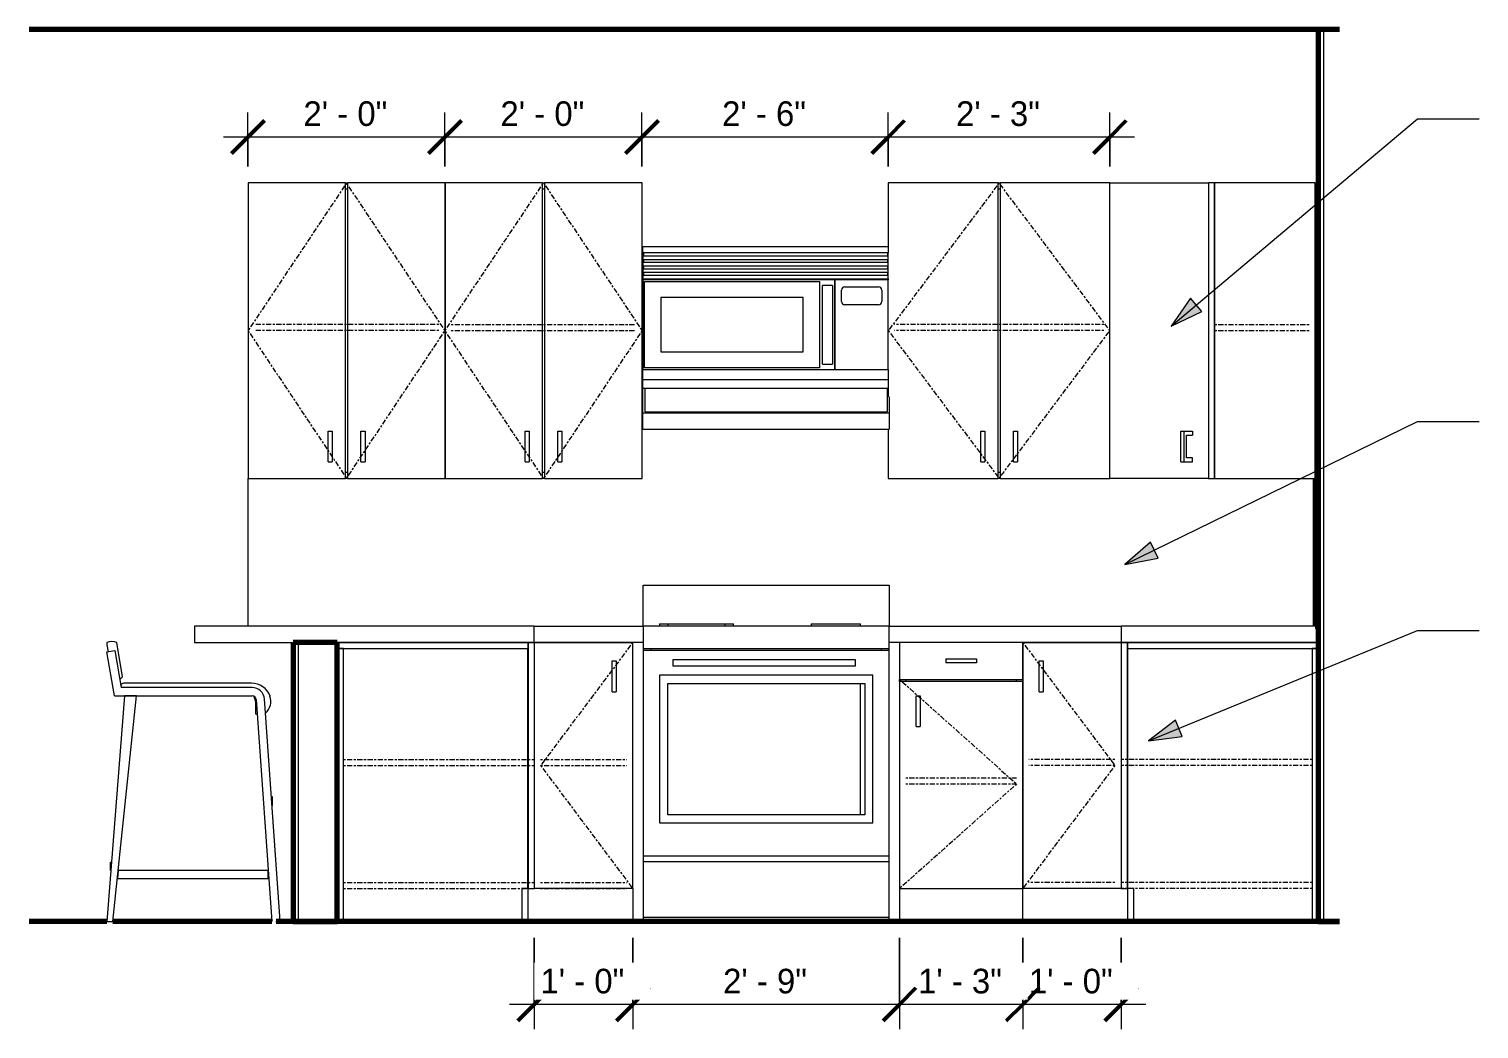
# Model space of a CAD drawing. Header units: inches. Extents: x -3861 to -1440, y -29 to 12117.
# Drawn here: x -3048.5 to -2871.9, y -13.1 to 108.8 of the extents above; entities that cross this region are included whole.
import ezdxf

# ---------------------------------------------------------------- set-up
doc = ezdxf.new("R2010")
doc.units = ezdxf.units.IN
doc.header["$MEASUREMENT"] = 0
doc.linetypes.add('Center', pattern=[1.25, 0.25, -0.1875, 0.625, -0.1875])
for name, color, linetype, lineweight in [('0-6', 130, 'Continuous', 5), ('A-ANNO-DIMS', 211, 'Continuous', 9), ('A-ANNO-DIMS-32', 211, 'Continuous', 9), ('A-FLOR-2', 7, 'Continuous', 70), ('A-WALL', 113, 'Continuous', 18), ('A-WALL-2', 250, 'Continuous', 18), ('A-WALL-3', 113, 'Continuous', 70), ('A-WALL-4', 113, 'Continuous', 9), ('G-ANNO-TEXT', 231, 'Continuous', 9), ('I-FURN', 30, 'Continuous', 9), ('I-WALL-1', 7, 'Continuous', 70), ('Q-CASE', 31, 'Continuous', 9), ('Q-CASE-2', 31, 'Center', 9), ('Q-SPCQ', 91, 'Continuous', 9)]:
    doc.layers.add(name, color=color, linetype=linetype, lineweight=lineweight)
doc.styles.add('Century Gothic', font='ufonts.com_century-gothic.ttf', dxfattribs={"height": 3})
doc.dimstyles.new('OD_1__HACK_1', dxfattribs={"dimscale": 12, "dimtxt": 3.132505, "dimasz": 0.333333, "dimexe": 0.25, "dimexo": 0.166667, "dimgap": 0.041667, "dimtad": 1, "dimdec": 0, "dimzin": 3, "dimdsep": 46, "dimlunit": 4, "dimtxsty": 'Century Gothic', "dimblk1": 'OBLIQUE', "dimblk2": 'OBLIQUE', "dimsah": 1, "dimcen": 0.09, "dimdle": 0.25, "dimazin": 0, "dimtfac": 1, "dimtdec": 4, "dimtix": 1, "dimtmove": 0, "dimatfit": 3, "dimfxl": 1, "dimtvp": 1, "dimtfill": 1, "dimfrac": 2, "dimtolj": 1, "dimtzin": 0, "dimarcsym": 2})

# ---------------------------------------------------------------- blocks, each defined once
blk = doc.blocks.new('CTR - 1st Phase - Shell_rvt-4-1ST FLOOR - 1BD C - ADA TYPE B - KITCHEN BACK WALL')
at = {"layer": 'A-FLOR-2'}
for p, q in [((-3644.35, 108.75), (-3484.72, 108.75)), ((-3634.89, 0), (-3644.35, 0)), ((-3614.76, 0), (-3634.14, 0)), ((-3484.72, 0), (-3614.25, 0))]:
    blk.add_line(p, q, dxfattribs=at)
blk = doc.blocks.new('CTR - 1st Phase - Common Walls_rvt-3-1ST FLOOR - 1BD C - ADA TYPE B - KITCHEN BACK WALL')
at = {"layer": 'A-WALL-2'}
blk.add_line((-3486.67, 108.76), (-3486.67, 0), dxfattribs=at)
at = {"layer": 'I-WALL-1'}
for p, q in [((-3487.3, 108.76), (-3487.3, 0)), ((-3487.3, 0), (-3484.72, 0))]:
    blk.add_line(p, q, dxfattribs=at)
blk = doc.blocks.new('Bar_Stool_6722_1_ - Bar_Stool_6722_1_-1229311-1ST FLOOR - 1BD C - ADA TYPE B - KITCHEN BACK WALL')
at = {"layer": 'I-FURN'}
for p, q in [((-3634.89, 33.98), (-3634.89, 33.73)), ((-3634.89, 33.73), (-3634.73, 32.86)), ((-3632.98, 29.79), (-3633.65, 33.98)), ((-3634.89, 32.84), (-3633.9, 33.01)), ((-3633.95, 27.5), (-3634.89, 32.84)), ((-3633.9, 33.01), (-3633.11, 28.5)), ((-3633.3, 29.59), (-3633.15, 29.62)), ((-3632.85, 29.04), (-3633.16, 28.86)), ((-3633.16, 28.86), (-3633.14, 28.71)), ((-3633.15, 29.62), (-3632.98, 29.79)), ((-3617.17, 28.5), (-3633.11, 28.5)), ((-3617.25, 29.04), (-3632.85, 29.04)), ((-3632.71, 27.5), (-3634.89, 0)), ((-3634.14, 0), (-3631.25, 27.5)), ((-3633.95, 27.5), (-3617.17, 27.5)), ((-3631.25, 27.5), (-3632.71, 27.5)), ((-3616.95, 27.41), (-3616.76, 26.82)), ((-3616.76, 26.82), (-3616.76, 25.32)), ((-3616.67, 27.04), (-3614.76, 0)), ((-3613.76, 0.04), (-3615.67, 27.11)), ((-3616.76, 25.32), (-3616.55, 25.29)), ((-3614.83, 15.22), (-3614.75, 15.22)), ((-3614.75, 15.22), (-3614.75, 14.11)), ((-3634.43, 6.22), (-3634.43, 7.22)), ((-3634.43, 7.22), (-3634.32, 7.22)), ((-3634.4, 6.22), (-3634.43, 6.22)), ((-3633.48, 6.22), (-3633.59, 5.22)), ((-3615.2, 6.22), (-3633.48, 6.22)), ((-3615.2, 5.22), (-3615.2, 6.22)), ((-3633.59, 5.22), (-3615.2, 5.22)), ((-3634.89, 0), (-3634.14, 0)), ((-3614.3, 0), (-3613.76, 0.04))]:
    blk.add_line(p, q, dxfattribs=at)
for centre, radius, start, end in [((-3634.27, 32.61), 1.51, 65.6531, 114.3469), ((-3617.25, 26.64), 2.4, 20, 90), ((-3617.17, 27), 1.5, 4.0543, 90), ((-3617.17, 27), 0.5, 4.0543, 90), ((-3616.76, 26.82), 1.87, 310.3241, 20)]:
    blk.add_arc(centre, radius, start, end, dxfattribs=at)
blk = doc.blocks.new('300 Series Wall Hung Cabinet_302 - 27_ X 36_-2605031-1ST FLOOR - 1BD C - ADA TYPE B - KITCHEN BACK WALL')
at = {"layer": 'Q-CASE'}
for p, q in [((-3499.92, 90), (-3500.67, 90)), ((-3500.67, 90), (-3500.67, 54)), ((-3499.92, 54), (-3499.92, 90)), ((-3499.92, 90), (-3499.92, 54)), ((-3487.67, 90), (-3499.92, 90)), ((-3487.67, 54), (-3487.67, 90)), ((-3500.67, 54), (-3499.92, 54)), ((-3499.92, 54), (-3487.67, 54))]:
    blk.add_line(p, q, dxfattribs=at)
at = {"layer": 'Q-CASE-2'}
for p, q in [((-3499.92, 72.75), (-3488.42, 72.75)), ((-3499.92, 72), (-3488.42, 72))]:
    blk.add_line(p, q, dxfattribs=at)
blk = doc.blocks.new('30quot_MicrowaveVent_11166 - 70cm miele oven-2322118-1ST FLOOR - 1BD C - ADA TYPE B - KITCHEN BACK WALL')
at = {"layer": 'Q-CASE'}
for p, q in [((-3569.56, 81.47), (-3569.56, 82.26)), ((-3569.56, 82.26), (-3539.67, 82.26)), ((-3569.44, 81.47), (-3569.56, 81.47)), ((-3569.56, 81.47), (-3569.56, 78.32)), ((-3569.44, 81.08), (-3569.44, 81.47)), ((-3539.79, 81.47), (-3569.44, 81.47)), ((-3539.67, 81.47), (-3539.79, 81.47)), ((-3539.79, 81.47), (-3539.79, 81.08)), ((-3539.67, 82.26), (-3539.67, 81.47)), ((-3539.67, 78.32), (-3539.67, 81.47)), ((-3539.79, 81.08), (-3569.44, 81.08)), ((-3569.44, 80.29), (-3569.44, 80.69)), ((-3569.44, 80.69), (-3539.79, 80.69)), ((-3539.79, 80.29), (-3569.44, 80.29)), ((-3569.44, 79.5), (-3569.44, 79.9)), ((-3569.44, 79.9), (-3539.79, 79.9)), ((-3539.79, 79.5), (-3569.44, 79.5)), ((-3539.79, 80.69), (-3539.79, 80.29)), ((-3539.79, 79.9), (-3539.79, 79.5)), ((-3569.56, 78.32), (-3539.67, 78.32)), ((-3569.56, 78.2), (-3569.56, 78.32)), ((-3546.17, 78.2), (-3569.56, 78.2)), ((-3569.56, 78.2), (-3569.56, 67.26)), ((-3569.44, 78.72), (-3569.44, 79.11)), ((-3569.44, 79.11), (-3539.79, 79.11)), ((-3539.79, 78.72), (-3569.44, 78.72)), ((-3569.36, 67.46), (-3569.36, 78.01)), ((-3569.36, 78.01), (-3548.06, 78.01)), ((-3548.06, 78.01), (-3548.06, 67.46)), ((-3546.17, 67.26), (-3546.17, 78.2)), ((-3539.67, 78.2), (-3546.17, 78.2)), ((-3546.17, 78.2), (-3546.17, 67.26)), ((-3539.79, 79.11), (-3539.79, 78.72)), ((-3539.67, 78.32), (-3539.67, 78.2)), ((-3539.67, 67.26), (-3539.67, 78.2)), ((-3550.03, 76.04), (-3567.39, 76.04)), ((-3567.39, 76.04), (-3567.39, 69.43)), ((-3550.03, 76.04), (-3567.39, 76.04)), ((-3567.39, 76.04), (-3567.39, 69.43)), ((-3550.03, 69.43), (-3550.03, 76.04)), ((-3550.03, 69.43), (-3550.03, 76.04)), ((-3547.67, 67.91), (-3547.67, 77.51)), ((-3546.47, 77.51), (-3547.67, 77.51)), ((-3546.47, 77.51), (-3546.47, 67.91)), ((-3545.38, 75.55), (-3545.38, 76.93)), ((-3544.99, 77.32), (-3540.85, 77.32)), ((-3540.46, 76.93), (-3540.46, 75.55)), ((-3540.85, 75.15), (-3544.99, 75.15)), ((-3567.39, 69.43), (-3550.03, 69.43)), ((-3567.39, 69.43), (-3550.03, 69.43)), ((-3569.56, 67.26), (-3546.17, 67.26)), ((-3569.56, 66), (-3569.56, 67.26)), ((-3548.06, 67.46), (-3569.36, 67.46)), ((-3547.67, 67.91), (-3546.47, 67.91)), ((-3546.17, 67.26), (-3539.67, 67.26)), ((-3539.67, 67.26), (-3539.67, 66.15)), ((-3539.67, 66), (-3569.56, 66))]:
    blk.add_line(p, q, dxfattribs=at)
for centre, start, end in [((-3544.99, 76.93), 90, 180), ((-3540.85, 76.93), 0, 90), ((-3544.99, 75.55), 180, 270), ((-3540.85, 75.55), 270, 0)]:
    blk.add_arc(centre, 0.394, start, end, dxfattribs=at)
blk = doc.blocks.new('Single Door 1 Drawer 211 - 211 Base Cabinet Single Door1 Drawer 15_-2709781-1ST FLOOR - 1BD C - ADA TYPE B - KITCHEN BACK WALL')
at = {"layer": 'Q-CASE'}
for p, q in [((-3538.3, 34), (-3538.3, 29.5)), ((-3523.3, 34), (-3538.3, 34)), ((-3523.3, 29.5), (-3523.3, 34)), ((-3532.67, 32), (-3528.92, 32)), ((-3532.67, 32), (-3532.67, 31.5)), ((-3528.92, 32), (-3528.92, 31.5)), ((-3528.92, 31.5), (-3532.67, 31.5)), ((-3538.3, 29.5), (-3523.3, 29.5)), ((-3538.3, 29.25), (-3538.3, 29.5)), ((-3538.3, 29.25), (-3538.3, 4)), ((-3523.3, 29.25), (-3538.3, 29.25)), ((-3537.55, 29.5), (-3537.55, 29.25)), ((-3524.05, 29.25), (-3524.05, 29.5)), ((-3523.3, 4), (-3523.3, 29.25)), ((-3536.29, 27.5), (-3535.8, 27.5)), ((-3536.29, 23.75), (-3536.29, 27.5)), ((-3535.8, 27.5), (-3535.8, 23.75)), ((-3536.29, 23.75), (-3535.8, 23.75)), ((-3538.3, 4), (-3523.3, 4)), ((-3538.3, 4), (-3538.3, 0))]:
    blk.add_line(p, q, dxfattribs=at)
at = {"layer": 'Q-CASE-2'}
for p, q in [((-3538.3, 29.5), (-3524.05, 16.75)), ((-3524.05, 16.75), (-3538.3, 4)), ((-3537.55, 17.5), (-3524.05, 17.5)), ((-3537.55, 16.75), (-3524.05, 16.75))]:
    blk.add_line(p, q, dxfattribs=at)
blk = doc.blocks.new('300 Series Wall Hung Cabinet_302 - 27_ X 36_-V9-1ST FLOOR - 1BD C - ADA TYPE B - KITCHEN BACK WALL')
at = {"layer": 'Q-CASE'}
for p, q in [((-3526.3, 90), (-3539.67, 90)), ((-3539.67, 90), (-3539.67, 82.26)), ((-3526.3, 54), (-3526.3, 90)), ((-3526.3, 90), (-3526.05, 90)), ((-3526.05, 89.25), (-3526.3, 89.25)), ((-3512.67, 90), (-3526.05, 90)), ((-3526.05, 90), (-3526.05, 54)), ((-3512.67, 54), (-3512.67, 90)), ((-3539.67, 66.15), (-3539.67, 63.94)), ((-3539.67, 60), (-3539.67, 54)), ((-3528.41, 59.75), (-3527.92, 59.75)), ((-3528.41, 56), (-3528.41, 59.75)), ((-3527.92, 59.75), (-3527.92, 56)), ((-3524.41, 59.75), (-3523.92, 59.75)), ((-3524.41, 56), (-3524.41, 59.75)), ((-3523.92, 59.75), (-3523.92, 56)), ((-3528.41, 56), (-3527.92, 56)), ((-3524.41, 56), (-3523.92, 56)), ((-3539.67, 54), (-3526.3, 54)), ((-3526.3, 54.75), (-3526.05, 54.75)), ((-3526.05, 54), (-3526.3, 54)), ((-3526.05, 54), (-3512.67, 54))]:
    blk.add_line(p, q, dxfattribs=at)
at = {"layer": 'Q-CASE-2'}
for p, q in [((-3526.17, 90), (-3539.67, 72)), ((-3512.67, 72), (-3526.17, 90)), ((-3513.42, 72.75), (-3538.92, 72.75)), ((-3539.67, 72), (-3526.17, 54)), ((-3513.42, 72), (-3538.92, 72)), ((-3526.17, 54), (-3512.67, 72))]:
    blk.add_line(p, q, dxfattribs=at)
blk = doc.blocks.new('300 Series Wall Hung Cabinet_302 - 24_ X 36_-2573584-1ST FLOOR - 1BD C - ADA TYPE B - KITCHEN BACK WALL')
at = {"layer": 'Q-CASE'}
for p, q in [((-3593.67, 90), (-3593.67, 54)), ((-3581.8, 90), (-3593.67, 90)), ((-3581.8, 54), (-3581.8, 90)), ((-3581.8, 90), (-3581.55, 90)), ((-3581.55, 89.25), (-3581.8, 89.25)), ((-3581.55, 90), (-3581.55, 54)), ((-3569.67, 90), (-3581.55, 90)), ((-3569.67, 54), (-3569.67, 90)), ((-3583.92, 59.75), (-3583.44, 59.75)), ((-3583.92, 56), (-3583.92, 59.75)), ((-3583.44, 59.75), (-3583.44, 56)), ((-3579.92, 59.75), (-3579.44, 59.75)), ((-3579.92, 56), (-3579.92, 59.75)), ((-3579.44, 59.75), (-3579.44, 56)), ((-3583.92, 56), (-3583.44, 56)), ((-3579.92, 56), (-3579.44, 56)), ((-3593.67, 54), (-3581.8, 54)), ((-3581.8, 54.75), (-3581.55, 54.75)), ((-3581.55, 54), (-3581.8, 54)), ((-3581.55, 54), (-3569.67, 54))]:
    blk.add_line(p, q, dxfattribs=at)
at = {"layer": 'Q-CASE-2'}
for p, q in [((-3593.67, 72), (-3581.67, 90)), ((-3581.67, 90), (-3569.67, 72)), ((-3592.92, 72.75), (-3570.42, 72.75)), ((-3581.67, 54), (-3593.67, 72)), ((-3592.92, 72), (-3570.42, 72)), ((-3569.67, 72), (-3581.67, 54))]:
    blk.add_line(p, q, dxfattribs=at)
blk = doc.blocks.new('308 - 308-2727439-1ST FLOOR - 1BD C - ADA TYPE B - KITCHEN BACK WALL')
at = {"layer": 'Q-CASE'}
for p, q in [((-3512.67, 90), (-3500.67, 90)), ((-3504.03, 59.75), (-3503.69, 59.75)), ((-3504.03, 56), (-3504.03, 59.75)), ((-3503.69, 59.75), (-3502.63, 59.75)), ((-3503.69, 59.75), (-3503.69, 56)), ((-3503.33, 59.25), (-3502.63, 59.25)), ((-3503.33, 56.5), (-3503.33, 59.25)), ((-3502.63, 59.75), (-3502.63, 59.25)), ((-3504.03, 56), (-3503.69, 56)), ((-3503.69, 56), (-3502.63, 56)), ((-3502.63, 56.5), (-3503.33, 56.5)), ((-3502.63, 56), (-3502.63, 56.5)), ((-3500.67, 54), (-3512.67, 54))]:
    blk.add_line(p, q, dxfattribs=at)
blk = doc.blocks.new('Base Cabinet Corner 197 - Base Cabinet Corner 197-2569781-1ST FLOOR - 1BD C - ADA TYPE B - KITCHEN BACK WALL')
at = {"layer": 'Q-CASE'}
for p, q in [((-3523.3, 34), (-3511.32, 34)), ((-3523.3, 34), (-3523.3, 4)), ((-3510.55, 34), (-3511.32, 34)), ((-3511.32, 34), (-3511.32, 4)), ((-3510.55, 4), (-3510.55, 34)), ((-3487.3, 34), (-3510.55, 34)), ((-3510.55, 34), (-3510.55, 33.25)), ((-3487.3, 33.25), (-3487.3, 34)), ((-3510.55, 33.25), (-3487.3, 33.25)), ((-3510.53, 33.25), (-3510.53, 4)), ((-3487.3, 33.25), (-3488.05, 33.25)), ((-3488.05, 33.25), (-3488.05, 0)), ((-3487.3, 0), (-3487.3, 33.25)), ((-3521.29, 31.75), (-3520.8, 31.75)), ((-3521.29, 28), (-3521.29, 31.75)), ((-3520.8, 31.75), (-3520.8, 28)), ((-3521.29, 28), (-3520.8, 28)), ((-3523.3, 0), (-3523.3, 4)), ((-3511.32, 4), (-3523.3, 4)), ((-3511.32, 4), (-3510.55, 4)), ((-3509.78, 4), (-3510.55, 4)), ((-3510.55, 4), (-3510.55, 0)), ((-3509.78, 4), (-3510.55, 4)), ((-3510.55, 4), (-3510.55, 0)), ((-3509.78, 0), (-3509.78, 4)), ((-3509.78, 0), (-3509.78, 4)), ((-3510.55, 0), (-3509.78, 0)), ((-3510.55, 0), (-3509.78, 0)), ((-3488.05, 0), (-3487.3, 0))]:
    blk.add_line(p, q, dxfattribs=at)
at = {"layer": 'Q-CASE-2'}
for p, q in [((-3523.3, 34), (-3512.07, 19)), ((-3512.07, 19.75), (-3522.55, 19.75)), ((-3488.05, 19.75), (-3511.3, 19.75)), ((-3512.07, 19), (-3523.3, 4)), ((-3512.07, 19), (-3522.55, 19)), ((-3488.05, 19), (-3511.3, 19)), ((-3512.07, 4.75), (-3522.55, 4.75)), ((-3512.07, 4), (-3522.55, 4)), ((-3488.05, 4.75), (-3511.3, 4.75)), ((-3488.05, 4), (-3511.3, 4))]:
    blk.add_line(p, q, dxfattribs=at)
blk = doc.blocks.new('Base Cabinet Corner 197 - Base Cabinet Corner 197-2565125-1ST FLOOR - 1BD C - ADA TYPE B - KITCHEN BACK WALL')
at = {"layer": 'Q-CASE'}
for p, q in [((-3583.55, 34), (-3606.8, 34)), ((-3606.8, 34), (-3606.8, 33.25)), ((-3582.78, 34), (-3583.55, 34)), ((-3583.55, 34), (-3583.55, 4)), ((-3583.55, 33.25), (-3583.55, 34)), ((-3582.78, 4), (-3582.78, 34)), ((-3582.78, 34), (-3570.8, 34)), ((-3570.8, 4), (-3570.8, 34)), ((-3606.8, 33.25), (-3583.55, 33.25)), ((-3606.8, 33.25), (-3606.8, 0)), ((-3606.05, 33.25), (-3606.8, 33.25)), ((-3606.05, 0), (-3606.05, 33.25)), ((-3583.57, 4), (-3583.57, 33.25)), ((-3573.3, 31.75), (-3572.81, 31.75)), ((-3573.3, 28), (-3573.3, 31.75)), ((-3572.81, 31.75), (-3572.81, 28)), ((-3573.3, 28), (-3572.81, 28)), ((-3583.55, 4), (-3584.32, 4)), ((-3584.32, 4), (-3584.32, 0)), ((-3583.55, 4), (-3584.32, 4)), ((-3584.32, 4), (-3584.32, 0)), ((-3583.55, 0), (-3583.55, 4)), ((-3583.55, 0), (-3583.55, 4)), ((-3583.55, 4), (-3582.78, 4)), ((-3570.8, 4), (-3582.78, 4)), ((-3570.8, 4), (-3570.8, 0)), ((-3606.8, 0), (-3606.05, 0)), ((-3584.32, 0), (-3583.55, 0)), ((-3584.32, 0), (-3583.55, 0))]:
    blk.add_line(p, q, dxfattribs=at)
at = {"layer": 'Q-CASE-2'}
for p, q in [((-3570.8, 34), (-3582.03, 19)), ((-3606.05, 19.75), (-3582.8, 19.75)), ((-3582.03, 19.75), (-3571.55, 19.75)), ((-3606.05, 19), (-3582.8, 19)), ((-3582.03, 19), (-3570.8, 4)), ((-3582.03, 19), (-3571.55, 19)), ((-3606.05, 4.75), (-3582.8, 4.75)), ((-3606.05, 4), (-3582.8, 4)), ((-3582.03, 4.75), (-3571.55, 4.75)), ((-3582.03, 4), (-3571.55, 4))]:
    blk.add_line(p, q, dxfattribs=at)
blk = doc.blocks.new('300 Series Wall Hung Cabinet_302 - 24_ X 36_-2573645-1ST FLOOR - 1BD C - ADA TYPE B - KITCHEN BACK WALL')
at = {"layer": 'Q-CASE'}
for p, q in [((-3605.8, 90), (-3617.67, 90)), ((-3617.67, 90), (-3617.67, 54)), ((-3605.8, 54), (-3605.8, 90)), ((-3605.8, 90), (-3605.55, 90)), ((-3605.55, 89.25), (-3605.8, 89.25)), ((-3593.67, 90), (-3605.55, 90)), ((-3605.55, 90), (-3605.55, 54)), ((-3593.67, 54), (-3593.67, 90)), ((-3607.91, 59.75), (-3607.42, 59.75)), ((-3607.91, 56), (-3607.91, 59.75)), ((-3607.42, 59.75), (-3607.42, 56)), ((-3603.91, 59.75), (-3603.42, 59.75)), ((-3603.91, 56), (-3603.91, 59.75)), ((-3603.42, 59.75), (-3603.42, 56)), ((-3607.91, 56), (-3607.42, 56)), ((-3603.91, 56), (-3603.42, 56)), ((-3617.67, 54), (-3605.8, 54)), ((-3605.8, 54.75), (-3605.55, 54.75)), ((-3605.55, 54), (-3605.8, 54)), ((-3605.55, 54), (-3593.67, 54))]:
    blk.add_line(p, q, dxfattribs=at)
at = {"layer": 'Q-CASE-2'}
for p, q in [((-3605.67, 90), (-3617.67, 72)), ((-3593.67, 72), (-3605.67, 90)), ((-3594.42, 72.75), (-3616.92, 72.75)), ((-3617.67, 72), (-3605.67, 54)), ((-3594.42, 72), (-3616.92, 72)), ((-3605.67, 54), (-3593.67, 72))]:
    blk.add_line(p, q, dxfattribs=at)
blk = doc.blocks.new('DIMBLOCK52-1ST FLOOR - 1BD C - ADA TYPE B - KITCHEN BACK WALL')
at = {"layer": 'A-ANNO-DIMS-32'}
for p, q in [((-2927.49, -2), (-2927.49, -13.11)), ((-2927.49, -10.11), (-2927.49, -2)), ((-2915.49, -2), (-2915.49, -13.11)), ((-2915.49, -10.11), (-2915.49, -2)), ((-2912.49, -10.11), (-2927.49, -10.11))]:
    blk.add_line(p, q, dxfattribs=at)
at = {"layer": 'A-ANNO-DIMS-32', "lineweight": 50}
for p, q in [((-2927.49, -10.11), (-2925.49, -8.11)), ((-2915.49, -10.11), (-2913.49, -8.11)), ((-2927.49, -10.11), (-2929.49, -12.11)), ((-2915.49, -10.11), (-2917.49, -12.11))]:
    blk.add_line(p, q, dxfattribs=at)
at = {"layer": 'A-ANNO-DIMS-32', "color": 0, "insert": (-2926.74, -5.77), "char_height": 3, "width": 12.5897, "attachment_point": 1, "line_spacing_factor": 0.984502, "style": 'Century Gothic', "bg_fill": 3, "box_fill_scale": 1.25, "bg_fill_color": 256, "bg_fill_true_color": 13158600, "bg_fill_transparency": 0}
blk.add_mtext('1\' - 0"', dxfattribs=at)
blk = doc.blocks.new('_Oblique')
at = {"color": 0, "linetype": 'ByBlock', "lineweight": -2}
blk.add_line((-0.5, -0.5), (0.5, 0.5), dxfattribs=at)
blk = doc.blocks.new('DIMBLOCK53-1ST FLOOR - 1BD C - ADA TYPE B - KITCHEN BACK WALL')
at = {"layer": 'A-ANNO-DIMS-32'}
for p, q in [((-2942.49, -2), (-2942.49, -13.11)), ((-2942.49, -10.11), (-2942.49, -2)), ((-2927.49, -2), (-2927.49, -13.11)), ((-2927.49, -10.11), (-2927.49, -2)), ((-2927.49, -10.11), (-2942.49, -10.11))]:
    blk.add_line(p, q, dxfattribs=at)
at = {"layer": 'A-ANNO-DIMS-32', "lineweight": 50}
for p, q in [((-2942.49, -10.11), (-2940.49, -8.11)), ((-2927.49, -10.11), (-2925.49, -8.11)), ((-2942.49, -10.11), (-2944.49, -12.11)), ((-2927.49, -10.11), (-2929.49, -12.11))]:
    blk.add_line(p, q, dxfattribs=at)
at = {"layer": 'A-ANNO-DIMS-32', "color": 0, "insert": (-2940.24, -5.77), "char_height": 3, "width": 12.5897, "attachment_point": 1, "line_spacing_factor": 0.984502, "style": 'Century Gothic', "bg_fill": 3, "box_fill_scale": 1.25, "bg_fill_color": 256, "bg_fill_true_color": 13158600, "bg_fill_transparency": 0}
blk.add_mtext('1\' - 3"', dxfattribs=at)
blk = doc.blocks.new('DIMBLOCK54-1ST FLOOR - 1BD C - ADA TYPE B - KITCHEN BACK WALL')
at = {"layer": 'A-ANNO-DIMS-32'}
for p, q in [((-2974.99, -2), (-2974.99, -13.11)), ((-2974.99, -10.11), (-2974.99, -2)), ((-2942.49, -2), (-2942.49, -13.11)), ((-2942.49, -10.11), (-2942.49, -2)), ((-2942.49, -10.11), (-2974.99, -10.11))]:
    blk.add_line(p, q, dxfattribs=at)
at = {"layer": 'A-ANNO-DIMS-32', "lineweight": 50}
for p, q in [((-2974.99, -10.11), (-2972.99, -8.11)), ((-2942.49, -10.11), (-2940.49, -8.11)), ((-2974.99, -10.11), (-2976.99, -12.11)), ((-2942.49, -10.11), (-2944.49, -12.11))]:
    blk.add_line(p, q, dxfattribs=at)
at = {"layer": 'A-ANNO-DIMS-32', "color": 0, "insert": (-2963.99, -5.77), "char_height": 3, "width": 12.5897, "attachment_point": 1, "line_spacing_factor": 0.984502, "style": 'Century Gothic', "bg_fill": 3, "box_fill_scale": 1.25, "bg_fill_color": 256, "bg_fill_true_color": 13158600, "bg_fill_transparency": 0}
blk.add_mtext('2\' - 9"', dxfattribs=at)
blk = doc.blocks.new('DIMBLOCK55-1ST FLOOR - 1BD C - ADA TYPE B - KITCHEN BACK WALL')
at = {"layer": 'A-ANNO-DIMS-32'}
for p, q in [((-2986.99, -2), (-2986.99, -13.11)), ((-2986.99, -10.11), (-2986.99, -2)), ((-2974.99, -2), (-2974.99, -13.11)), ((-2974.99, -10.11), (-2974.99, -2)), ((-2974.99, -10.11), (-2989.99, -10.11))]:
    blk.add_line(p, q, dxfattribs=at)
at = {"layer": 'A-ANNO-DIMS-32', "lineweight": 50}
for p, q in [((-2986.99, -10.11), (-2984.99, -8.11)), ((-2974.99, -10.11), (-2972.99, -8.11)), ((-2986.99, -10.11), (-2988.99, -12.11)), ((-2974.99, -10.11), (-2976.99, -12.11))]:
    blk.add_line(p, q, dxfattribs=at)
at = {"layer": 'A-ANNO-DIMS-32', "color": 0, "insert": (-2986.24, -5.77), "char_height": 3, "width": 12.5897, "attachment_point": 1, "line_spacing_factor": 0.984502, "style": 'Century Gothic', "bg_fill": 3, "box_fill_scale": 1.25, "bg_fill_color": 256, "bg_fill_true_color": 13158600, "bg_fill_transparency": 0}
blk.add_mtext('1\' - 0"', dxfattribs=at)
blk = doc.blocks.new('DIMBLOCK56-1ST FLOOR - 1BD C - ADA TYPE B - KITCHEN BACK WALL')
at = {"layer": 'A-ANNO-DIMS-32'}
for p, q in [((-2943.87, 92), (-2943.87, 98.6)), ((-2916.87, 92), (-2916.87, 98.6)), ((-2913.87, 95.6), (-2943.87, 95.6)), ((-2943.87, 95.6), (-2943.87, 92)), ((-2916.87, 95.6), (-2916.87, 92))]:
    blk.add_line(p, q, dxfattribs=at)
at = {"layer": 'A-ANNO-DIMS-32', "lineweight": 50}
for p, q in [((-2943.87, 95.6), (-2941.87, 97.6)), ((-2916.87, 95.6), (-2914.87, 97.6)), ((-2943.87, 95.6), (-2945.87, 93.6)), ((-2916.87, 95.6), (-2918.87, 93.6))]:
    blk.add_line(p, q, dxfattribs=at)
at = {"layer": 'A-ANNO-DIMS-32', "color": 0, "insert": (-2935.61, 99.95), "char_height": 3, "width": 12.5897, "attachment_point": 1, "line_spacing_factor": 0.984502, "style": 'Century Gothic', "bg_fill": 3, "box_fill_scale": 1.25, "bg_fill_color": 256, "bg_fill_true_color": 13158600, "bg_fill_transparency": 0}
blk.add_mtext('2\' - 3"', dxfattribs=at)
blk = doc.blocks.new('DIMBLOCK57-1ST FLOOR - 1BD C - ADA TYPE B - KITCHEN BACK WALL')
at = {"layer": 'A-ANNO-DIMS-32'}
for p, q in [((-2973.87, 92), (-2973.87, 98.6)), ((-2943.87, 92), (-2943.87, 98.6)), ((-2943.87, 95.6), (-2973.87, 95.6)), ((-2973.87, 95.6), (-2973.87, 92)), ((-2943.87, 95.6), (-2943.87, 92))]:
    blk.add_line(p, q, dxfattribs=at)
at = {"layer": 'A-ANNO-DIMS-32', "lineweight": 50}
for p, q in [((-2973.87, 95.6), (-2971.87, 97.6)), ((-2943.87, 95.6), (-2941.87, 97.6)), ((-2973.87, 95.6), (-2975.87, 93.6)), ((-2943.87, 95.6), (-2945.87, 93.6))]:
    blk.add_line(p, q, dxfattribs=at)
at = {"layer": 'A-ANNO-DIMS-32', "color": 0, "insert": (-2964.11, 99.95), "char_height": 3, "width": 12.5897, "attachment_point": 1, "line_spacing_factor": 0.984502, "style": 'Century Gothic', "bg_fill": 3, "box_fill_scale": 1.25, "bg_fill_color": 256, "bg_fill_true_color": 13158600, "bg_fill_transparency": 0}
blk.add_mtext('2\' - 6"', dxfattribs=at)
blk = doc.blocks.new('DIMBLOCK58-1ST FLOOR - 1BD C - ADA TYPE B - KITCHEN BACK WALL')
at = {"layer": 'A-ANNO-DIMS-32'}
for p, q in [((-2997.87, 92), (-2997.87, 98.6)), ((-2973.87, 92), (-2973.87, 98.6)), ((-2973.87, 95.6), (-2997.87, 95.6)), ((-2997.87, 95.6), (-2997.87, 92)), ((-2973.87, 95.6), (-2973.87, 92))]:
    blk.add_line(p, q, dxfattribs=at)
at = {"layer": 'A-ANNO-DIMS-32', "lineweight": 50}
for p, q in [((-2997.87, 95.6), (-2995.87, 97.6)), ((-2973.87, 95.6), (-2971.87, 97.6)), ((-2997.87, 95.6), (-2999.87, 93.6)), ((-2973.87, 95.6), (-2975.87, 93.6))]:
    blk.add_line(p, q, dxfattribs=at)
at = {"layer": 'A-ANNO-DIMS-32', "color": 0, "insert": (-2991.11, 99.95), "char_height": 3, "width": 12.5897, "attachment_point": 1, "line_spacing_factor": 0.984502, "style": 'Century Gothic', "bg_fill": 3, "box_fill_scale": 1.25, "bg_fill_color": 256, "bg_fill_true_color": 13158600, "bg_fill_transparency": 0}
blk.add_mtext('2\' - 0"', dxfattribs=at)
blk = doc.blocks.new('DIMBLOCK59-1ST FLOOR - 1BD C - ADA TYPE B - KITCHEN BACK WALL')
at = {"layer": 'A-ANNO-DIMS-32'}
for p, q in [((-3021.87, 92), (-3021.87, 98.6)), ((-2997.87, 92), (-2997.87, 98.6)), ((-2997.87, 95.6), (-3024.87, 95.6)), ((-3021.87, 95.6), (-3021.87, 92)), ((-2997.87, 95.6), (-2997.87, 92))]:
    blk.add_line(p, q, dxfattribs=at)
at = {"layer": 'A-ANNO-DIMS-32', "lineweight": 50}
for p, q in [((-3021.87, 95.6), (-3019.87, 97.6)), ((-2997.87, 95.6), (-2995.87, 97.6)), ((-3021.87, 95.6), (-3023.87, 93.6)), ((-2997.87, 95.6), (-2999.87, 93.6))]:
    blk.add_line(p, q, dxfattribs=at)
at = {"layer": 'A-ANNO-DIMS-32', "color": 0, "insert": (-3015.11, 99.95), "char_height": 3, "width": 12.5897, "attachment_point": 1, "line_spacing_factor": 0.984502, "style": 'Century Gothic', "bg_fill": 3, "box_fill_scale": 1.25, "bg_fill_color": 256, "bg_fill_true_color": 13158600, "bg_fill_transparency": 0}
blk.add_mtext('2\' - 0"', dxfattribs=at)

msp = doc.modelspace()

# ---------------------------------------------------------------- hatches: boundary and pattern name
at = {"layer": 'G-ANNO-TEXT'}
for points in [[(-2909.42, 72.56), (-2905.67, 74.32), (-2907.05, 75.96)], [(-2915.05, 43.5), (-2910.98, 44.29), (-2911.92, 46.22)], [(-2912.18, 22.02), (-2908.07, 22.54), (-2908.89, 24.52)]]:
    msp.add_hatch(color=256, dxfattribs=at).paths.add_polyline_path(points, flags=0)

# ---------------------------------------------------------------- linework, layer by layer
at = {"layer": 'A-WALL'}
for p, q in [((-2973.75, 60), (-2973.87, 60)), ((-3021.87, 54), (-3021.87, 36)), ((-3015.74, 34), (-3015.74, 0))]:
    msp.add_line(p, q, dxfattribs=at)
at = {"layer": 'A-WALL-3'}
for p, q in [((-2891.49, 54), (-2891.87, 54)), ((-2891.87, 54), (-2891.87, 36)), ((-2891.49, 36), (-2891.49, 54)), ((-2891.87, 36), (-2891.49, 36)), ((-3010.99, 34), (-3016.37, 34)), ((-3016.37, 34), (-3016.37, 0)), ((-3010.99, 0), (-3010.99, 34)), ((-3016.37, 0), (-3010.99, 0))]:
    msp.add_line(p, q, dxfattribs=at)
at = {"layer": 'A-WALL-4'}
for p, q in [((-2986.99, 36), (-3028.37, 36)), ((-3028.37, 36), (-3028.37, 34)), ((-2986.99, 34), (-2986.99, 36)), ((-2986.99, 36), (-2973.74, 36)), ((-2943.74, 36), (-2915.49, 36)), ((-2891.49, 36), (-2915.49, 36)), ((-2915.49, 36), (-2915.49, 34)), ((-2891.49, 34), (-2891.49, 36)), ((-3028.37, 34), (-2986.99, 34)), ((-2973.74, 34), (-2986.98, 34)), ((-2915.51, 34), (-2943.74, 34)), ((-2915.49, 34), (-2891.49, 34))]:
    msp.add_line(p, q, dxfattribs=at)
at = {"layer": 'G-ANNO-TEXT'}
for p, q in [((-2909.42, 72.56), (-2879.41, 97.83)), ((-2879.41, 97.83), (-2871.9, 97.83)), ((-2907.05, 75.96), (-2909.42, 72.56)), ((-2905.67, 74.32), (-2907.05, 75.96)), ((-2909.42, 72.56), (-2905.67, 74.32)), ((-2915.05, 43.5), (-2879.41, 60.94)), ((-2879.41, 60.94), (-2871.9, 60.94)), ((-2911.92, 46.22), (-2915.05, 43.5)), ((-2910.98, 44.29), (-2911.92, 46.22)), ((-2915.05, 43.5), (-2910.98, 44.29)), ((-2912.18, 22.02), (-2879.41, 35.44)), ((-2879.41, 35.44), (-2871.9, 35.44)), ((-2908.89, 24.52), (-2912.18, 22.02)), ((-2908.07, 22.54), (-2908.89, 24.52)), ((-2912.18, 22.02), (-2908.07, 22.54))]:
    msp.add_line(p, q, dxfattribs=at)
at = {"layer": 'Q-SPCQ'}
for p, q in [((-2973.75, 65), (-2973.75, 66)), ((-2973.75, 62), (-2973.75, 65)), ((-2973.75, 65), (-2973.5, 65)), ((-2973.5, 65), (-2944, 65)), ((-2973.5, 62.12), (-2973.5, 65)), ((-2944, 65), (-2943.87, 65)), ((-2944, 65), (-2944, 62.12)), ((-2943.75, 63.94), (-2943.75, 62)), ((-2973.75, 60), (-2973.75, 62)), ((-2973.75, 62), (-2943.75, 62)), ((-2973.5, 62.12), (-2944, 62.12)), ((-2943.75, 62), (-2943.75, 60)), ((-2973.75, 60), (-2943.75, 60)), ((-2973.74, 36), (-2973.74, 41)), ((-2973.74, 41), (-2943.74, 41)), ((-2943.74, 41), (-2943.74, 36)), ((-2943.74, 36), (-2973.74, 36)), ((-2973.74, 36), (-2973.74, 33.26)), ((-2971.74, 36.25), (-2971.74, 36)), ((-2971.74, 36.25), (-2970.76, 36.25)), ((-2970.74, 36.25), (-2970.74, 36)), ((-2970.74, 36.25), (-2963.74, 36.25)), ((-2963.74, 36), (-2963.74, 36.25)), ((-2963.72, 36.25), (-2962.74, 36.25)), ((-2962.74, 36), (-2962.74, 36.25)), ((-2953.24, 36.25), (-2953.24, 36)), ((-2953.24, 36.25), (-2947.24, 36.25)), ((-2947.24, 36), (-2947.24, 36.25)), ((-2943.74, 33.26), (-2943.74, 36)), ((-2973.74, 33.26), (-2943.74, 33.26)), ((-2973.74, 33.26), (-2973.74, 33.01)), ((-2943.74, 33.01), (-2973.74, 33.01)), ((-2973.74, 33.01), (-2973.74, 8)), ((-2972.74, 33.01), (-2972.74, 33.26)), ((-2947.87, 31.9), (-2970.13, 31.9)), ((-2970.13, 31.9), (-2970.13, 31.15)), ((-2947.87, 31.15), (-2947.87, 31.9)), ((-2944.74, 33.26), (-2944.74, 33.01)), ((-2943.74, 33.01), (-2943.74, 33.26)), ((-2943.74, 8), (-2943.74, 33.01)), ((-2970.13, 31.15), (-2947.87, 31.15)), ((-2945.74, 30), (-2971.74, 30)), ((-2971.74, 30), (-2971.74, 12)), ((-2970.74, 13), (-2970.74, 29)), ((-2970.74, 29), (-2946.74, 29)), ((-2947.24, 13), (-2947.24, 29)), ((-2946.74, 29), (-2946.74, 13)), ((-2945.74, 12), (-2945.74, 30)), ((-2946.74, 13), (-2970.74, 13)), ((-2971.74, 12), (-2945.74, 12)), ((-2973.74, 8), (-2943.74, 8)), ((-2973.74, 8), (-2973.74, 7.25)), ((-2943.74, 7.25), (-2973.74, 7.25)), ((-2973.74, 7.25), (-2973.74, 0.5)), ((-2943.74, 7.25), (-2943.74, 8)), ((-2943.74, 0.5), (-2943.74, 7.25)), ((-2973.74, 0.5), (-2943.74, 0.5)), ((-2973.74, 0.5), (-2973.74, 0)), ((-2943.74, 0), (-2943.74, 0.5))]:
    msp.add_line(p, q, dxfattribs=at)

# ---------------------------------------------------------------- block references
at = {"layer": '0-6'}
for name in ['CTR - 1st Phase - Shell_rvt-4-1ST FLOOR - 1BD C - ADA TYPE B - KITCHEN BACK WALL', 'CTR - 1st Phase - Common Walls_rvt-3-1ST FLOOR - 1BD C - ADA TYPE B - KITCHEN BACK WALL']:
    msp.add_blockref(name, (595.81, 0), dxfattribs=at)
at = {"layer": 'I-FURN'}
msp.add_blockref('Bar_Stool_6722_1_ - Bar_Stool_6722_1_-1229311-1ST FLOOR - 1BD C - ADA TYPE B - KITCHEN BACK WALL', (595.81, 0), dxfattribs=at)
at = {"layer": 'Q-CASE'}
for name in ['300 Series Wall Hung Cabinet_302 - 24_ X 36_-2573645-1ST FLOOR - 1BD C - ADA TYPE B - KITCHEN BACK WALL', '300 Series Wall Hung Cabinet_302 - 24_ X 36_-2573584-1ST FLOOR - 1BD C - ADA TYPE B - KITCHEN BACK WALL', '300 Series Wall Hung Cabinet_302 - 27_ X 36_-V9-1ST FLOOR - 1BD C - ADA TYPE B - KITCHEN BACK WALL', '308 - 308-2727439-1ST FLOOR - 1BD C - ADA TYPE B - KITCHEN BACK WALL', '300 Series Wall Hung Cabinet_302 - 27_ X 36_-2605031-1ST FLOOR - 1BD C - ADA TYPE B - KITCHEN BACK WALL', '30quot_MicrowaveVent_11166 - 70cm miele oven-2322118-1ST FLOOR - 1BD C - ADA TYPE B - KITCHEN BACK WALL', 'Base Cabinet Corner 197 - Base Cabinet Corner 197-2565125-1ST FLOOR - 1BD C - ADA TYPE B - KITCHEN BACK WALL', 'Single Door 1 Drawer 211 - 211 Base Cabinet Single Door1 Drawer 15_-2709781-1ST FLOOR - 1BD C - ADA TYPE B - KITCHEN BACK WALL', 'Base Cabinet Corner 197 - Base Cabinet Corner 197-2569781-1ST FLOOR - 1BD C - ADA TYPE B - KITCHEN BACK WALL']:
    msp.add_blockref(name, (595.81, 0), dxfattribs=at)

# ---------------------------------------------------------------- next in the draw order: dimensions: what is measured, and where the dimension line sits
at = {"layer": 'A-ANNO-DIMS'}
dim = msp.add_linear_dim(base=(-2943.87, 95.6), p1=(-2916.87, 90), p2=(-2943.87, 90), dimstyle='OD_1__HACK_1', override={"dimpost": '<>', "dimfxl": 27}, dxfattribs=at)
dim.commit()
dim.dimension.update_dxf_attribs({"geometry": 'DIMBLOCK56-1ST FLOOR - 1BD C - ADA TYPE B - KITCHEN BACK WALL', "text_midpoint": (-2930.37, 97.68)})
dim = msp.add_linear_dim(base=(-2927.49, -10.11), p1=(-2915.49, 0), p2=(-2927.49, 0), angle=0, dimstyle='OD_1__HACK_1', override={"dimpost": '<>', "dimfxl": 12}, dxfattribs=at)
dim.commit()
dim.dimension.update_dxf_attribs({"geometry": 'DIMBLOCK52-1ST FLOOR - 1BD C - ADA TYPE B - KITCHEN BACK WALL', "text_midpoint": (-2921.49, -8.04)})

# ---------------------------------------------------------------- next in the draw order: dimensions: what is measured, and where the dimension line sits
dim = msp.add_linear_dim(base=(-2973.87, 95.6), p1=(-2943.87, 90), p2=(-2973.87, 90), dimstyle='OD_1__HACK_1', override={"dimpost": '<>', "dimfxl": 30}, dxfattribs=at)
dim.commit()
dim.dimension.update_dxf_attribs({"geometry": 'DIMBLOCK57-1ST FLOOR - 1BD C - ADA TYPE B - KITCHEN BACK WALL', "text_midpoint": (-2958.87, 97.68)})
dim = msp.add_linear_dim(base=(-2942.49, -10.11), p1=(-2927.49, 0), p2=(-2942.49, 0), angle=0, dimstyle='OD_1__HACK_1', override={"dimpost": '<>', "dimfxl": 15}, dxfattribs=at)
dim.commit()
dim.dimension.update_dxf_attribs({"geometry": 'DIMBLOCK53-1ST FLOOR - 1BD C - ADA TYPE B - KITCHEN BACK WALL', "text_midpoint": (-2934.99, -8.04)})

# ---------------------------------------------------------------- next in the draw order: dimensions: what is measured, and where the dimension line sits
dim = msp.add_linear_dim(base=(-2997.87, 95.6), p1=(-2973.87, 90), p2=(-2997.87, 90), dimstyle='OD_1__HACK_1', override={"dimpost": '<>', "dimfxl": 24}, dxfattribs=at)
dim.commit()
dim.dimension.update_dxf_attribs({"geometry": 'DIMBLOCK58-1ST FLOOR - 1BD C - ADA TYPE B - KITCHEN BACK WALL', "text_midpoint": (-2985.87, 97.68)})
dim = msp.add_linear_dim(base=(-2974.99330734, -10.11074731), p1=(-2942.49330734, 0), p2=(-2974.99330734, 0), angle=0, dimstyle='OD_1__HACK_1', override={"dimpost": '<>', "dimfxl": 32.5}, dxfattribs=at)
dim.commit()
dim.dimension.update_dxf_attribs({"geometry": 'DIMBLOCK54-1ST FLOOR - 1BD C - ADA TYPE B - KITCHEN BACK WALL', "text_midpoint": (-2958.74330734, -8.03528842)})

# ---------------------------------------------------------------- next in the draw order: dimensions: what is measured, and where the dimension line sits
dim = msp.add_linear_dim(base=(-3021.87, 95.6), p1=(-2997.87, 90), p2=(-3021.87, 90), dimstyle='OD_1__HACK_1', override={"dimpost": '<>', "dimfxl": 24}, dxfattribs=at)
dim.commit()
dim.dimension.update_dxf_attribs({"geometry": 'DIMBLOCK59-1ST FLOOR - 1BD C - ADA TYPE B - KITCHEN BACK WALL', "text_midpoint": (-3009.87, 97.68)})
dim = msp.add_linear_dim(base=(-2986.99, -10.11), p1=(-2974.99, 0), p2=(-2986.99, 0), angle=0, dimstyle='OD_1__HACK_1', override={"dimpost": '<>', "dimfxl": 12}, dxfattribs=at)
dim.commit()
dim.dimension.update_dxf_attribs({"geometry": 'DIMBLOCK55-1ST FLOOR - 1BD C - ADA TYPE B - KITCHEN BACK WALL', "text_midpoint": (-2980.99, -8.04)})

doc.saveas('drawing.dxf')
